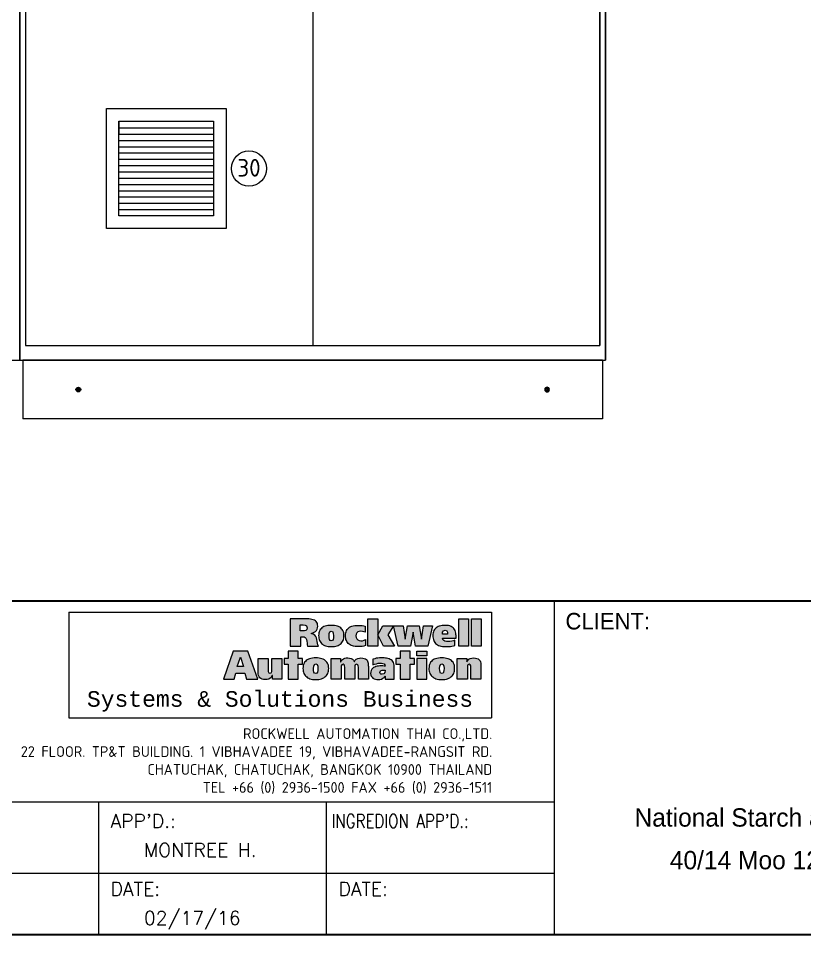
# Model space of a CAD drawing. Header units: inches. Extents: x 564911 to 603980, y 458630 to 507164.
# Drawn here: x 578906 to 580249, y 497172 to 498736 of the extents above; entities that cross this region are included whole.
import ezdxf
from ezdxf.enums import TextEntityAlignment as Align

# ---------------------------------------------------------------- set-up
doc = ezdxf.new("R2010")
doc.units = ezdxf.units.IN
doc.header["$MEASUREMENT"] = 0
for name, color, linetype in [('ASHADE', 7, 'Continuous'), ('GT_1', 9, 'Continuous'), ('HELPPOINT', 7, 'Continuous'), ('MEMBER', 7, 'Continuous'), ('RA_LOGO', 2, 'Continuous'), ('TITLE_BOX', 7, 'Continuous')]:
    doc.layers.add(name, color=color, linetype=linetype)
doc.styles.add('BOLD', font='monos.ttf')
doc.styles.add('HTX11', font='O8111901')
doc.styles.add('ISO3098B', font='ISO3098B.shx')
doc.styles.add('ROMANS', font='romans.shx', dxfattribs={"width": 0.85, "height": 25})
doc.styles.add('T1', font='browa.ttf', dxfattribs={"height": 1000})

# ---------------------------------------------------------------- blocks, each defined once
blk = doc.blocks.new('RA_LOGO1')
at = {"layer": 'RA_LOGO', "linetype": 'Continuous'}
h = blk.add_hatch(color=1, dxfattribs=at)
h.paths.add_polyline_path([(0.987, 0.539), (1.017, 0.539), (1.033, 0.538), (1.046, 0.533), (1.055, 0.521), (1.061, 0.505), (1.065, 0.484), (1.068, 0.461), (1.071, 0.439), (1.074, 0.42), (1.213, 0.42), (1.207, 0.439), (1.203, 0.46), (1.199, 0.482), (1.195, 0.504), (1.189, 0.526), (1.18, 0.545), (1.166, 0.562), (1.147, 0.575), (1.12, 0.583), (1.142, 0.59), (1.16, 0.598), (1.175, 0.609), (1.188, 0.621), (1.197, 0.637), (1.203, 0.655), (1.205, 0.677), (1.204, 0.694), (1.2, 0.709), (1.194, 0.723), (1.185, 0.734), (1.175, 0.744), (1.162, 0.752), (1.147, 0.759), (1.131, 0.763), (1.112, 0.767), (1.092, 0.769), (1.07, 0.77), (0.853, 0.77), (0.853, 0.42), (0.987, 0.42)])
h.paths.add_polyline_path([(0.981, 0.617), (0.981, 0.692), (1.018, 0.692), (1.044, 0.689), (1.063, 0.679), (1.071, 0.656), (1.066, 0.635), (1.054, 0.623), (1.036, 0.618), (1.016, 0.617)], flags=16)
h = blk.add_hatch(color=1, dxfattribs=at)
h.paths.add_polyline_path([(1.973, 0.769), (1.847, 0.769), (1.847, 0.42), (1.973, 0.42), (1.973, 0.566)])
h.paths.add_polyline_path([(1.974, 0.566), (2.045, 0.42), (2.187, 0.42), (2.101, 0.566), (2.173, 0.681), (2.036, 0.681)])
for color, points in [(1, [(3.007, 0.42), (3.13, 0.42), (3.13, 0.769), (3.007, 0.769)]), (1, [(3.292, 0.769), (3.169, 0.769), (3.169, 0.42), (3.292, 0.42)]), (1, [(1.697, 0.575), (1.705, 0.591), (1.718, 0.603), (1.735, 0.61), (1.756, 0.612), (1.778, 0.61), (1.796, 0.606), (1.813, 0.599), (1.813, 0.676), (1.793, 0.681), (1.771, 0.684), (1.748, 0.686), (1.721, 0.687), (1.699, 0.686), (1.679, 0.684), (1.66, 0.681), (1.643, 0.676), (1.627, 0.67), (1.613, 0.663), (1.601, 0.654), (1.59, 0.644), (1.581, 0.633), (1.573, 0.62), (1.567, 0.606), (1.563, 0.591), (1.561, 0.574), (1.56, 0.556), (1.56, 0.538), (1.563, 0.522), (1.566, 0.506), (1.572, 0.492), (1.578, 0.479), (1.586, 0.467), (1.596, 0.456), (1.607, 0.447), (1.619, 0.438), (1.632, 0.431), (1.648, 0.425), (1.664, 0.421), (1.682, 0.417), (1.701, 0.415), (1.721, 0.415), (1.748, 0.415), (1.772, 0.418), (1.794, 0.422), (1.815, 0.428), (1.815, 0.505), (1.797, 0.496), (1.778, 0.491), (1.756, 0.49), (1.735, 0.492), (1.718, 0.5), (1.705, 0.514), (1.697, 0.531), (1.694, 0.554)]), (1, [(2.233, 0.42), (2.391, 0.42), (2.423, 0.598), (2.424, 0.598), (2.455, 0.42), (2.612, 0.42), (2.671, 0.681), (2.556, 0.681), (2.533, 0.511), (2.532, 0.511), (2.503, 0.681), (2.351, 0.681), (2.324, 0.511), (2.323, 0.511), (2.298, 0.681), (2.174, 0.681)]), (252, [(0.956, 0.191), (1.011, 0.191), (1.011, 0.265), (0.956, 0.265), (0.956, 0.355), (0.828, 0.355), (0.828, 0.265), (0.774, 0.265), (0.774, 0.191), (0.828, 0.191), (0.828, 0), (0.956, 0)]), (252, [(2.257, 0), (2.386, 0), (2.386, 0.191), (2.441, 0.191), (2.441, 0.265), (2.386, 0.265), (2.386, 0.355), (2.257, 0.355), (2.257, 0.265), (2.203, 0.265), (2.203, 0.191), (2.257, 0.191)]), (252, [(0.745, 0.265), (0.617, 0.265), (0.617, 0.112), (0.617, 0.096), (0.611, 0.082), (0.594, 0.076), (0.579, 0.082), (0.573, 0.096), (0.572, 0.112), (0.572, 0.265), (0.444, 0.265), (0.444, 0.081), (0.445, 0.062), (0.449, 0.046), (0.455, 0.031), (0.465, 0.018), (0.478, 0.008), (0.494, 0.001), (0.513, -0.004), (0.537, -0.006), (0.558, -0.004), (0.579, 0.001), (0.597, 0.011), (0.612, 0.026), (0.625, 0.047), (0.625, 0), (0.745, 0)]), (252, [(1.505, 0.153), (1.505, 0.169), (1.511, 0.183), (1.528, 0.189), (1.543, 0.183), (1.549, 0.169), (1.55, 0.153), (1.55, 0), (1.678, 0), (1.678, 0.153), (1.679, 0.169), (1.685, 0.183), (1.701, 0.189), (1.717, 0.183), (1.723, 0.169), (1.724, 0.153), (1.724, 0), (1.852, 0), (1.852, 0.159), (1.851, 0.173), (1.851, 0.187), (1.85, 0.202), (1.847, 0.215), (1.843, 0.228), (1.836, 0.24), (1.827, 0.25), (1.816, 0.259), (1.8, 0.265), (1.781, 0.269), (1.758, 0.271), (1.738, 0.269), (1.717, 0.264), (1.698, 0.255), (1.682, 0.242), (1.672, 0.225), (1.663, 0.242), (1.649, 0.255), (1.631, 0.264), (1.61, 0.269), (1.589, 0.271), (1.57, 0.27), (1.551, 0.266), (1.535, 0.259), (1.52, 0.249), (1.508, 0.236), (1.497, 0.217), (1.497, 0.265), (1.377, 0.265), (1.377, 0), (1.505, 0)]), (252, [(3.117, 0.153), (3.117, 0.169), (3.123, 0.183), (3.14, 0.189), (3.155, 0.183), (3.161, 0.169), (3.162, 0.153), (3.162, 0), (3.29, 0), (3.29, 0.184), (3.289, 0.203), (3.285, 0.219), (3.279, 0.234), (3.269, 0.247), (3.256, 0.257), (3.24, 0.265), (3.221, 0.269), (3.197, 0.271), (3.176, 0.269), (3.155, 0.263), (3.137, 0.253), (3.122, 0.239), (3.109, 0.217), (3.109, 0.265), (2.989, 0.265), (2.989, 0), (3.117, 0)])]:
    blk.add_hatch(color=color, dxfattribs=at).paths.add_polyline_path(points)
h = blk.add_hatch(color=1, dxfattribs=at)
h.paths.add_polyline_path([(1.3, 0.676), (1.285, 0.67), (1.271, 0.663), (1.258, 0.654), (1.247, 0.644), (1.238, 0.633), (1.23, 0.62), (1.225, 0.606), (1.22, 0.591), (1.218, 0.574), (1.217, 0.556), (1.218, 0.538), (1.22, 0.522), (1.224, 0.506), (1.229, 0.492), (1.235, 0.479), (1.243, 0.467), (1.253, 0.456), (1.264, 0.447), (1.276, 0.438), (1.29, 0.431), (1.305, 0.425), (1.321, 0.421), (1.339, 0.417), (1.358, 0.415), (1.378, 0.415), (1.399, 0.415), (1.418, 0.417), (1.435, 0.421), (1.452, 0.425), (1.467, 0.431), (1.481, 0.438), (1.493, 0.447), (1.504, 0.456), (1.514, 0.467), (1.522, 0.479), (1.528, 0.492), (1.534, 0.506), (1.537, 0.522), (1.54, 0.538), (1.54, 0.556), (1.539, 0.574), (1.537, 0.591), (1.533, 0.606), (1.527, 0.62), (1.519, 0.633), (1.51, 0.644), (1.499, 0.654), (1.486, 0.663), (1.472, 0.67), (1.456, 0.676), (1.439, 0.681), (1.42, 0.684), (1.4, 0.686), (1.378, 0.687), (1.357, 0.686), (1.336, 0.684), (1.317, 0.681)])
h.paths.add_polyline_path([(1.36, 0.605), (1.378, 0.612), (1.396, 0.605), (1.404, 0.584), (1.406, 0.556), (1.405, 0.529), (1.401, 0.508), (1.393, 0.494), (1.378, 0.49), (1.364, 0.494), (1.356, 0.508), (1.352, 0.529), (1.351, 0.556), (1.353, 0.584)], flags=16)
h = blk.add_hatch(color=1, dxfattribs=at)
h.paths.add_polyline_path([(2.817, 0.415), (2.838, 0.415), (2.859, 0.415), (2.88, 0.416), (2.901, 0.418), (2.92, 0.421), (2.938, 0.425), (2.956, 0.43), (2.956, 0.497), (2.939, 0.49), (2.918, 0.485), (2.895, 0.482), (2.87, 0.481), (2.849, 0.482), (2.83, 0.485), (2.815, 0.493), (2.804, 0.504), (2.8, 0.521), (2.975, 0.521), (2.975, 0.536), (2.974, 0.555), (2.972, 0.572), (2.969, 0.589), (2.965, 0.605), (2.96, 0.619), (2.953, 0.632), (2.944, 0.645), (2.934, 0.655), (2.922, 0.665), (2.909, 0.673), (2.894, 0.679), (2.877, 0.683), (2.858, 0.686), (2.838, 0.687), (2.816, 0.686), (2.795, 0.684), (2.777, 0.681), (2.759, 0.676), (2.744, 0.67), (2.73, 0.663), (2.717, 0.654), (2.706, 0.644), (2.697, 0.633), (2.69, 0.62), (2.684, 0.606), (2.679, 0.591), (2.677, 0.574), (2.676, 0.556), (2.677, 0.538), (2.679, 0.522), (2.683, 0.507), (2.688, 0.492), (2.694, 0.479), (2.702, 0.467), (2.712, 0.456), (2.723, 0.447), (2.735, 0.438), (2.749, 0.431), (2.764, 0.425), (2.78, 0.421), (2.798, 0.417)])
h.paths.add_polyline_path([(2.799, 0.576), (2.801, 0.598), (2.811, 0.618), (2.834, 0.627), (2.855, 0.618), (2.864, 0.598), (2.865, 0.576)], flags=16)
h = blk.add_hatch(color=252, dxfattribs=at)
h.paths.add_polyline_path([(0.272, 0.077), (0.296, 0), (0.439, 0), (0.312, 0.355), (0.124, 0.355), (0, 0), (0.136, 0), (0.158, 0.077)])
h.paths.add_polyline_path([(0.255, 0.162), (0.177, 0.162), (0.216, 0.28)], flags=16)
h = blk.add_hatch(color=252, dxfattribs=at)
h.paths.add_polyline_path([(2.471, 0), (2.599, 0), (2.599, 0.264), (2.471, 0.264)])
h.paths.add_polyline_path([(2.599, 0.296), (2.599, 0.355), (2.471, 0.355), (2.471, 0.296)])
h = blk.add_hatch(color=252, dxfattribs=at)
h.paths.add_polyline_path([(1.14, -0.003), (1.159, -0.005), (1.18, -0.006), (1.201, -0.005), (1.22, -0.003), (1.238, 0), (1.255, 0.005), (1.27, 0.011), (1.284, 0.018), (1.297, 0.027), (1.308, 0.036), (1.317, 0.047), (1.326, 0.06), (1.333, 0.073), (1.338, 0.087), (1.342, 0.103), (1.344, 0.12), (1.345, 0.137), (1.344, 0.156), (1.341, 0.173), (1.337, 0.188), (1.331, 0.203), (1.323, 0.216), (1.313, 0.227), (1.302, 0.238), (1.29, 0.246), (1.275, 0.254), (1.259, 0.26), (1.242, 0.265), (1.223, 0.268), (1.202, 0.27), (1.18, 0.271), (1.158, 0.27), (1.137, 0.268), (1.118, 0.265), (1.101, 0.26), (1.085, 0.254), (1.071, 0.246), (1.058, 0.238), (1.047, 0.227), (1.038, 0.216), (1.03, 0.203), (1.024, 0.188), (1.02, 0.173), (1.017, 0.156), (1.016, 0.137), (1.017, 0.12), (1.019, 0.103), (1.023, 0.087), (1.028, 0.073), (1.035, 0.06), (1.043, 0.047), (1.053, 0.036), (1.064, 0.027), (1.076, 0.018), (1.09, 0.011), (1.105, 0.005), (1.122, 0)])
h.paths.add_polyline_path([(1.165, 0.075), (1.157, 0.089), (1.153, 0.111), (1.152, 0.137), (1.154, 0.166), (1.162, 0.187), (1.18, 0.195), (1.198, 0.187), (1.207, 0.166), (1.208, 0.137), (1.207, 0.111), (1.204, 0.089), (1.195, 0.075), (1.18, 0.07)], flags=16)
h = blk.add_hatch(color=252, dxfattribs=at)
h.paths.add_polyline_path([(1.883, 0.052), (1.889, 0.036), (1.899, 0.023), (1.911, 0.012), (1.926, 0.004), (1.942, -0.001), (1.96, -0.005), (1.978, -0.006), (1.999, -0.004), (2.019, 0.001), (2.037, 0.01), (2.052, 0.022), (2.065, 0.04), (2.065, 0), (2.184, 0), (2.184, 0.161), (2.183, 0.18), (2.179, 0.197), (2.173, 0.212), (2.165, 0.225), (2.155, 0.236), (2.144, 0.245), (2.131, 0.252), (2.117, 0.258), (2.102, 0.263), (2.086, 0.266), (2.07, 0.268), (2.054, 0.27), (2.038, 0.271), (2.022, 0.271), (1.995, 0.27), (1.973, 0.269), (1.953, 0.266), (1.933, 0.261), (1.911, 0.256), (1.911, 0.181), (1.932, 0.19), (1.954, 0.197), (1.977, 0.202), (2, 0.204), (2.019, 0.203), (2.037, 0.2), (2.053, 0.194), (2.063, 0.183), (2.067, 0.165), (2.053, 0.167), (2.036, 0.168), (2.018, 0.169), (2, 0.168), (1.983, 0.167), (1.965, 0.164), (1.948, 0.16), (1.933, 0.154), (1.918, 0.147), (1.906, 0.137), (1.896, 0.125), (1.888, 0.11), (1.883, 0.092), (1.881, 0.072)])
h.paths.add_polyline_path([(1.998, 0.086), (2.007, 0.106), (2.028, 0.115), (2.055, 0.116), (2.067, 0.116), (2.067, 0.108), (2.063, 0.086), (2.05, 0.068), (2.028, 0.061), (2.011, 0.064), (2.001, 0.072)], flags=16)
h = blk.add_hatch(color=252, dxfattribs=at)
h.paths.add_polyline_path([(2.751, -0.003), (2.77, -0.005), (2.791, -0.006), (2.811, -0.005), (2.831, -0.003), (2.849, 0), (2.865, 0.005), (2.881, 0.011), (2.895, 0.018), (2.907, 0.027), (2.918, 0.036), (2.928, 0.047), (2.936, 0.06), (2.943, 0.073), (2.948, 0.087), (2.952, 0.103), (2.955, 0.12), (2.955, 0.137), (2.954, 0.156), (2.952, 0.173), (2.947, 0.188), (2.941, 0.203), (2.934, 0.216), (2.924, 0.227), (2.913, 0.238), (2.9, 0.246), (2.886, 0.254), (2.87, 0.26), (2.852, 0.265), (2.833, 0.268), (2.813, 0.27), (2.791, 0.271), (2.769, 0.27), (2.748, 0.268), (2.729, 0.265), (2.711, 0.26), (2.695, 0.254), (2.681, 0.246), (2.669, 0.238), (2.658, 0.227), (2.648, 0.216), (2.64, 0.203), (2.634, 0.188), (2.63, 0.173), (2.628, 0.156), (2.627, 0.137), (2.627, 0.12), (2.63, 0.103), (2.633, 0.087), (2.639, 0.073), (2.645, 0.06), (2.654, 0.047), (2.663, 0.036), (2.674, 0.027), (2.687, 0.018), (2.701, 0.011), (2.716, 0.005), (2.733, 0)])
h.paths.add_polyline_path([(2.776, 0.075), (2.768, 0.089), (2.764, 0.111), (2.763, 0.137), (2.765, 0.166), (2.773, 0.187), (2.791, 0.195), (2.809, 0.187), (2.817, 0.166), (2.819, 0.137), (2.818, 0.111), (2.814, 0.089), (2.806, 0.075), (2.791, 0.07)], flags=16)
at = {"layer": 'RA_LOGO', "color": 1, "linetype": 'Continuous'}
for points in [[(1.147, 0.759), (1.131, 0.763), (1.112, 0.767), (1.092, 0.769), (1.07, 0.77), (0.853, 0.77), (0.853, 0.42), (0.987, 0.42), (0.987, 0.539), (1.017, 0.539), (1.033, 0.538), (1.046, 0.533), (1.055, 0.521), (1.061, 0.505), (1.065, 0.484), (1.068, 0.461), (1.071, 0.439), (1.074, 0.42), (1.213, 0.42), (1.207, 0.439), (1.203, 0.46), (1.199, 0.482), (1.195, 0.504), (1.189, 0.526), (1.18, 0.545), (1.166, 0.562), (1.147, 0.575), (1.121, 0.583), (1.121, 0.584), (1.142, 0.59), (1.16, 0.598), (1.175, 0.609), (1.188, 0.621), (1.197, 0.637), (1.203, 0.655), (1.205, 0.677), (1.204, 0.694), (1.2, 0.709), (1.194, 0.723), (1.185, 0.734), (1.175, 0.744), (1.162, 0.752)], [(1.973, 0.42), (1.847, 0.42), (1.847, 0.769), (1.973, 0.769), (1.973, 0.566), (1.974, 0.566), (1.973, 0.566)], [(3.007, 0.42), (3.007, 0.769), (3.13, 0.769), (3.13, 0.42)], [(3.169, 0.42), (3.169, 0.769), (3.292, 0.769), (3.292, 0.42)], [(1.016, 0.617), (0.981, 0.617), (0.981, 0.692), (1.018, 0.692), (1.044, 0.689), (1.063, 0.679), (1.071, 0.656), (1.066, 0.635), (1.054, 0.623), (1.036, 0.618)], [(1.456, 0.676), (1.439, 0.681), (1.42, 0.684), (1.4, 0.686), (1.378, 0.687), (1.357, 0.686), (1.336, 0.684), (1.317, 0.681), (1.3, 0.676), (1.285, 0.67), (1.271, 0.663), (1.258, 0.654), (1.247, 0.644), (1.238, 0.633), (1.23, 0.62), (1.225, 0.606), (1.22, 0.591), (1.218, 0.574), (1.217, 0.556), (1.217, 0.556), (1.218, 0.538), (1.22, 0.522), (1.224, 0.506), (1.229, 0.492), (1.235, 0.479), (1.243, 0.467), (1.253, 0.456), (1.264, 0.447), (1.276, 0.438), (1.29, 0.431), (1.305, 0.425), (1.321, 0.421), (1.339, 0.417), (1.358, 0.415), (1.378, 0.415), (1.399, 0.415), (1.418, 0.417), (1.435, 0.421), (1.452, 0.425), (1.467, 0.431), (1.481, 0.438), (1.493, 0.447), (1.504, 0.456), (1.514, 0.467), (1.522, 0.479), (1.528, 0.492), (1.534, 0.506), (1.537, 0.522), (1.54, 0.538), (1.54, 0.556), (1.539, 0.574), (1.537, 0.591), (1.533, 0.606), (1.527, 0.62), (1.519, 0.633), (1.51, 0.644), (1.499, 0.654), (1.486, 0.663), (1.472, 0.67)], [(1.351, 0.556), (1.353, 0.584), (1.36, 0.605), (1.378, 0.612), (1.396, 0.605), (1.404, 0.584), (1.406, 0.556), (1.405, 0.529), (1.401, 0.508), (1.393, 0.494), (1.378, 0.49), (1.364, 0.494), (1.356, 0.508), (1.352, 0.529)], [(1.679, 0.684), (1.699, 0.686), (1.721, 0.687), (1.748, 0.686), (1.771, 0.684), (1.793, 0.681), (1.813, 0.676), (1.813, 0.599), (1.796, 0.606), (1.778, 0.61), (1.756, 0.612), (1.735, 0.61), (1.718, 0.603), (1.705, 0.591), (1.697, 0.575), (1.694, 0.554), (1.697, 0.531), (1.705, 0.514), (1.718, 0.5), (1.735, 0.492), (1.756, 0.49), (1.778, 0.491), (1.797, 0.496), (1.815, 0.505), (1.815, 0.428), (1.794, 0.422), (1.772, 0.418), (1.748, 0.415), (1.721, 0.415), (1.701, 0.415), (1.682, 0.417), (1.664, 0.421), (1.648, 0.425), (1.632, 0.431), (1.619, 0.438), (1.607, 0.447), (1.596, 0.456), (1.586, 0.467), (1.578, 0.479), (1.572, 0.492), (1.566, 0.506), (1.563, 0.522), (1.56, 0.538), (1.56, 0.556), (1.561, 0.574), (1.563, 0.591), (1.567, 0.606), (1.573, 0.62), (1.581, 0.633), (1.59, 0.644), (1.601, 0.654), (1.613, 0.663), (1.627, 0.67), (1.643, 0.676), (1.66, 0.681)], [(2.045, 0.42), (1.974, 0.566), (2.036, 0.681), (2.173, 0.681), (2.101, 0.566), (2.187, 0.42)], [(2.455, 0.42), (2.424, 0.598), (2.423, 0.598), (2.391, 0.42), (2.233, 0.42), (2.174, 0.681), (2.298, 0.681), (2.323, 0.511), (2.324, 0.511), (2.351, 0.681), (2.503, 0.681), (2.532, 0.511), (2.533, 0.511), (2.556, 0.681), (2.671, 0.681), (2.612, 0.42)], [(2.817, 0.415), (2.838, 0.415), (2.859, 0.415), (2.88, 0.416), (2.901, 0.418), (2.92, 0.421), (2.938, 0.425), (2.956, 0.43), (2.956, 0.497), (2.939, 0.49), (2.918, 0.485), (2.895, 0.482), (2.87, 0.481), (2.849, 0.482), (2.83, 0.485), (2.815, 0.493), (2.804, 0.504), (2.8, 0.521), (2.975, 0.521), (2.975, 0.536), (2.974, 0.555), (2.972, 0.572), (2.969, 0.589), (2.965, 0.605), (2.96, 0.619), (2.953, 0.632), (2.944, 0.645), (2.934, 0.655), (2.922, 0.665), (2.909, 0.673), (2.894, 0.679), (2.877, 0.683), (2.858, 0.686), (2.838, 0.687), (2.816, 0.686), (2.795, 0.684), (2.777, 0.681), (2.759, 0.676), (2.744, 0.67), (2.73, 0.663), (2.717, 0.654), (2.706, 0.644), (2.697, 0.633), (2.69, 0.62), (2.684, 0.606), (2.679, 0.591), (2.677, 0.574), (2.676, 0.556), (2.676, 0.556), (2.677, 0.538), (2.679, 0.522), (2.683, 0.507), (2.688, 0.492), (2.694, 0.479), (2.702, 0.467), (2.712, 0.456), (2.723, 0.447), (2.735, 0.438), (2.749, 0.431), (2.764, 0.425), (2.78, 0.421), (2.798, 0.417)], [(2.865, 0.576), (2.799, 0.576), (2.801, 0.598), (2.811, 0.618), (2.834, 0.627), (2.855, 0.618), (2.864, 0.598)]]:
    blk.add_lwpolyline(points, close=True, dxfattribs=at)
at = {"layer": 'RA_LOGO', "color": 252, "linetype": 'Continuous'}
for points in [[(0.296, 0), (0.439, 0), (0.312, 0.355), (0.124, 0.355), (0, 0), (0.136, 0), (0.158, 0.077), (0.272, 0.077)], [(0.956, 0.191), (1.011, 0.191), (1.011, 0.265), (0.956, 0.265), (0.956, 0.355), (0.828, 0.355), (0.828, 0.265), (0.774, 0.265), (0.774, 0.191), (0.828, 0.191), (0.828, 0), (0.956, 0)], [(2.386, 0), (2.386, 0.191), (2.441, 0.191), (2.441, 0.265), (2.386, 0.265), (2.386, 0.355), (2.257, 0.355), (2.257, 0.265), (2.203, 0.265), (2.203, 0.191), (2.257, 0.191), (2.257, 0)], [(2.471, 0.296), (2.471, 0.355), (2.599, 0.355), (2.599, 0.296)], [(0.216, 0.279), (0.217, 0.279), (0.255, 0.162), (0.177, 0.162)], [(0.455, 0.031), (0.449, 0.046), (0.445, 0.062), (0.444, 0.081), (0.444, 0.265), (0.572, 0.265), (0.572, 0.112), (0.573, 0.096), (0.579, 0.082), (0.594, 0.076), (0.611, 0.082), (0.617, 0.096), (0.617, 0.112), (0.617, 0.265), (0.745, 0.265), (0.745, 0), (0.625, 0), (0.625, 0.045), (0.624, 0.045), (0.612, 0.026), (0.597, 0.011), (0.579, 0.001), (0.558, -0.004), (0.537, -0.006), (0.513, -0.004), (0.494, 0.001), (0.478, 0.008), (0.465, 0.018)], [(1.158, 0.27), (1.137, 0.268), (1.118, 0.265), (1.101, 0.26), (1.085, 0.254), (1.071, 0.246), (1.058, 0.238), (1.047, 0.227), (1.038, 0.216), (1.03, 0.203), (1.024, 0.188), (1.02, 0.173), (1.017, 0.156), (1.016, 0.137), (1.016, 0.137), (1.017, 0.12), (1.019, 0.103), (1.023, 0.087), (1.028, 0.073), (1.035, 0.06), (1.043, 0.047), (1.053, 0.036), (1.064, 0.027), (1.076, 0.018), (1.09, 0.011), (1.105, 0.005), (1.122, 0), (1.14, -0.003), (1.159, -0.005), (1.18, -0.006), (1.201, -0.005), (1.22, -0.003), (1.238, 0), (1.255, 0.005), (1.27, 0.011), (1.284, 0.018), (1.297, 0.027), (1.308, 0.036), (1.317, 0.047), (1.326, 0.06), (1.333, 0.073), (1.338, 0.087), (1.342, 0.103), (1.344, 0.12), (1.345, 0.137), (1.345, 0.137), (1.344, 0.156), (1.341, 0.173), (1.337, 0.188), (1.331, 0.203), (1.323, 0.216), (1.313, 0.227), (1.302, 0.238), (1.29, 0.246), (1.275, 0.254), (1.259, 0.26), (1.242, 0.265), (1.223, 0.268), (1.202, 0.27), (1.18, 0.271), (1.18, 0.271)], [(1.549, 0.169), (1.543, 0.183), (1.528, 0.189), (1.511, 0.183), (1.505, 0.169), (1.505, 0.153), (1.505, 0), (1.377, 0), (1.377, 0.265), (1.497, 0.265), (1.497, 0.219), (1.499, 0.219), (1.508, 0.236), (1.52, 0.249), (1.535, 0.259), (1.551, 0.266), (1.57, 0.27), (1.589, 0.271), (1.61, 0.269), (1.631, 0.264), (1.649, 0.255), (1.663, 0.242), (1.672, 0.226), (1.673, 0.226), (1.682, 0.242), (1.698, 0.255), (1.717, 0.264), (1.738, 0.269), (1.758, 0.271), (1.781, 0.269), (1.8, 0.265), (1.816, 0.259), (1.827, 0.25), (1.836, 0.24), (1.843, 0.228), (1.847, 0.215), (1.85, 0.202), (1.851, 0.187), (1.851, 0.173), (1.852, 0.159), (1.852, 0), (1.724, 0), (1.724, 0.153), (1.723, 0.169), (1.717, 0.183), (1.701, 0.189), (1.685, 0.183), (1.679, 0.169), (1.678, 0.153), (1.678, 0), (1.55, 0), (1.55, 0.153)], [(1.973, 0.269), (1.953, 0.266), (1.933, 0.261), (1.911, 0.256), (1.911, 0.181), (1.932, 0.19), (1.954, 0.197), (1.977, 0.202), (2, 0.204), (2.019, 0.203), (2.037, 0.2), (2.053, 0.194), (2.063, 0.183), (2.067, 0.165), (2.053, 0.167), (2.036, 0.168), (2.018, 0.169), (2, 0.168), (1.983, 0.167), (1.965, 0.164), (1.948, 0.16), (1.933, 0.154), (1.918, 0.147), (1.906, 0.137), (1.896, 0.125), (1.888, 0.11), (1.883, 0.092), (1.881, 0.072), (1.881, 0.072), (1.883, 0.052), (1.889, 0.036), (1.899, 0.023), (1.911, 0.012), (1.926, 0.004), (1.942, -0.001), (1.96, -0.005), (1.978, -0.006), (1.999, -0.004), (2.019, 0.001), (2.037, 0.01), (2.052, 0.022), (2.064, 0.038), (2.065, 0.038), (2.065, 0), (2.184, 0), (2.184, 0.161), (2.183, 0.18), (2.179, 0.197), (2.173, 0.212), (2.165, 0.225), (2.155, 0.236), (2.144, 0.245), (2.131, 0.252), (2.117, 0.258), (2.102, 0.263), (2.086, 0.266), (2.07, 0.268), (2.054, 0.27), (2.038, 0.271), (2.022, 0.271), (1.995, 0.27)], [(2.599, 0), (2.599, 0.264), (2.471, 0.264), (2.471, 0)], [(2.87, 0.26), (2.852, 0.265), (2.833, 0.268), (2.813, 0.27), (2.791, 0.271), (2.769, 0.27), (2.748, 0.268), (2.729, 0.265), (2.711, 0.26), (2.695, 0.254), (2.681, 0.246), (2.669, 0.238), (2.658, 0.227), (2.648, 0.216), (2.64, 0.203), (2.634, 0.188), (2.63, 0.173), (2.628, 0.156), (2.627, 0.137), (2.627, 0.137), (2.627, 0.12), (2.63, 0.103), (2.633, 0.087), (2.639, 0.073), (2.645, 0.06), (2.654, 0.047), (2.663, 0.036), (2.674, 0.027), (2.687, 0.018), (2.701, 0.011), (2.716, 0.005), (2.733, 0), (2.751, -0.003), (2.77, -0.005), (2.791, -0.006), (2.811, -0.005), (2.831, -0.003), (2.849, 0), (2.865, 0.005), (2.881, 0.011), (2.895, 0.018), (2.907, 0.027), (2.918, 0.036), (2.928, 0.047), (2.936, 0.06), (2.943, 0.073), (2.948, 0.087), (2.952, 0.103), (2.955, 0.12), (2.955, 0.137), (2.955, 0.137), (2.954, 0.156), (2.952, 0.173), (2.947, 0.188), (2.941, 0.203), (2.934, 0.216), (2.924, 0.227), (2.913, 0.238), (2.9, 0.246), (2.886, 0.254)], [(3.117, 0.169), (3.117, 0.153), (3.117, 0), (2.989, 0), (2.989, 0.265), (3.109, 0.265), (3.109, 0.219), (3.11, 0.219), (3.122, 0.239), (3.137, 0.253), (3.155, 0.263), (3.176, 0.269), (3.197, 0.271), (3.221, 0.269), (3.24, 0.265), (3.256, 0.257), (3.269, 0.247), (3.279, 0.234), (3.285, 0.219), (3.289, 0.203), (3.29, 0.184), (3.29, 0), (3.162, 0), (3.162, 0.153), (3.161, 0.169), (3.155, 0.183), (3.14, 0.189), (3.123, 0.183)], [(1.152, 0.137), (1.154, 0.166), (1.162, 0.187), (1.18, 0.195), (1.198, 0.187), (1.207, 0.166), (1.208, 0.137), (1.207, 0.111), (1.204, 0.089), (1.195, 0.075), (1.18, 0.07), (1.165, 0.075), (1.157, 0.089), (1.153, 0.111)], [(2.763, 0.137), (2.765, 0.166), (2.773, 0.187), (2.791, 0.195), (2.809, 0.187), (2.817, 0.166), (2.819, 0.137), (2.818, 0.111), (2.814, 0.089), (2.806, 0.075), (2.791, 0.07), (2.776, 0.075), (2.768, 0.089), (2.764, 0.111)], [(2.067, 0.108), (2.063, 0.086), (2.05, 0.068), (2.028, 0.061), (2.011, 0.064), (2.001, 0.072), (1.998, 0.086), (2.007, 0.106), (2.028, 0.115), (2.055, 0.116), (2.067, 0.116)]]:
    blk.add_lwpolyline(points, close=True, dxfattribs=at)
blk = doc.blocks.new('TPA')
at = {"color": 0}
for p, q in [((565225.5, 502262.62), (565225.5, 502158.97)), ((565225.5, 502262.62), (565640.07, 502262.62)), ((565640.07, 502262.62), (565640.07, 502158.97)), ((565225.5, 502158.97), (565640.07, 502158.97))]:
    blk.add_line(p, q, dxfattribs=at)
at = {"layer": 'GT_1', "color": 4, "flags": 128}
for points in [[(565702.07, 501946.36), (565702.07, 502273.81)], [(565702.07, 502076.27), (564807.73, 502076.27)], [(565254.9, 501946.36), (565254.9, 502076.27)], [(565478.49, 501946.36), (565478.49, 502076.27)], [(565702.07, 502006.44), (564807.73, 502006.44)]]:
    blk.add_lwpolyline(points, dxfattribs=at)
at = {"layer": 'HELPPOINT', "color": 4, "lineweight": 35}
blk.add_line((567131.02, 501946.36), (562706.81, 501946.36), dxfattribs=at)
blk.add_line((567131.02, 501946.36), (562706.81, 501946.36), dxfattribs=at)
at = {"layer": 'MEMBER', "color": 4, "lineweight": 35}
blk.add_line((562706.81, 502273.81), (567131.02, 502273.81), dxfattribs=at)
blk.add_line((562706.81, 502273.81), (567131.02, 502273.81), dxfattribs=at)
at = {"color": 0, "xscale": 76.7727272878401, "yscale": 76.77272728795651, "zscale": 76.772727288}
blk.add_blockref('RA_LOGO1', (565377.22, 502197.05), dxfattribs=at)
at = {"color": 0, "insert": (565243.33, 502185.27), "char_height": 15.3545, "width": 438.2716, "attachment_point": 1, "style": 'BOLD'}
blk.add_mtext('{\\W1.04;Systems & Solutions Business}', dxfattribs=at)
at = {"color": 4, "insert": (565640.94, 502148.86), "char_height": 10.55707, "width": 527.8536, "attachment_point": 3, "style": 'ISO3098B'}
blk.add_mtext('ROCKWELL AUTOMATION THAI CO.,LTD.\\P22 FLOOR. TP&T BUILDING. 1 VIBHAVADEE 19, VIBHAVADEE-RANGSIT RD. CHATUCHAK, CHATUCHAK, BANGKOK 10900 THAILAND\\PTEL +66 (0) 2936-1500 FAX +66 (0) 2936-1511', dxfattribs=at)
at = {"style": 'HTX11'}
for tag, p in [('A', (566704.26, 502037.07)), ('B', (567038.18, 501963.25))]:
    blk.add_attdef(tag, text='', height=16.84, dxfattribs=at).set_placement(p, align=Align.MIDDLE_CENTER)
at = {"layer": 'GT_1', "color": 4, "style": 'HTX11'}
blk.add_text('CLIENT:', height=16.194, dxfattribs=at).set_placement((565712.81, 502245.77))
at = {"layer": 'MEMBER', "color": 4, "ltscale": 0.8, "style": 'ROMANS'}
for s, p in [("APP'D.:", (565266.48, 502051.06)), ('MONTREE H.', (565299.24, 502022.73)), ('DATE:', (565266.48, 501984.52)), ('DATE:', (565490.06, 501984.52)), ('02/17/16', (565299.24, 501956.02))]:
    blk.add_text(s, height=13.495, dxfattribs=at).set_placement(p)
at = {"layer": 'MEMBER', "color": 4, "ltscale": 0.8, "style": 'ROMANS', "width": 0.8}
blk.add_text("INGREDION APP'D.:", height=13.4948, dxfattribs=at).set_placement((565483.25, 502051.06))
at = {"layer": 'TITLE_BOX', "color": 7, "linetype": 'ByBlock', "style": 'T1'}
for s, p in [('National Starch and Chemical (Thailand) Limited', (566298.27, 502052.33)), ('40/14 Moo 12, Bangna Trad Road Bangkaew', (566298.27, 502010.5))]:
    blk.add_text(s, height=18, dxfattribs=at).set_placement(p, align=Align.RIGHT)
blk = doc.blocks.new('M6')
for p, q in [((-3.1, -0.5), (-3.1, 0.5)), ((-2.6, 1), (-1.6, 1)), ((-1.1, 1.5), (-1.1, 2.5)), ((-0.6, 3), (0.4, 3)), ((-0.1, 0), (-0.1, 3)), ((0.9, 2.5), (0.9, 1.5)), ((1.4, 1), (2.4, 1)), ((2.9, 0.5), (2.9, -0.5)), ((-0.1, 0), (-3.1, 0)), ((-1.6, -1), (-2.6, -1)), ((-1.1, -2.5), (-1.1, -1.5)), ((0.4, -3), (-0.6, -3)), ((-0.1, -3), (-0.1, 0)), ((0.9, -1.5), (0.9, -2.5)), ((2.4, -1), (1.4, -1))]:
    blk.add_line(p, q)
blk.add_circle((-0.1, 0), 4)
for centre, radius, start, end in [((-2.6, 0.5), 0.5, 90, 180), ((-1.6, 1.5), 0.5, 270, 0), ((-0.6, 2.5), 0.5, 90, 180), ((0.4, 2.5), 0.5, 0, 90), ((0.8, 2.9), 0.1, 0, 90), ((1.4, 1.5), 0.5, 180, 270), ((2.4, 0.5), 0.5, 0, 90), ((-2.6, -0.5), 0.5, 180, 270), ((-1.6, -1.5), 0.5, 0, 90), ((-0.6, -2.5), 0.5, 180, 270), ((0.4, -2.5), 0.5, 270, 0), ((1.4, -1.5), 0.5, 90, 180), ((2.4, -0.5), 0.5, 270, 0)]:
    blk.add_arc(centre, radius, start, end)
blk = doc.blocks.new('FIL')
at = {"color": 7}
for p, q in [((59027.1, 43627.2), (59188.6, 43627.2)), ((59027.1, 43616.4), (59188.6, 43616.4)), ((59027.1, 43605.7), (59188.6, 43605.7)), ((59027.1, 43595), (59188.6, 43595)), ((59027.1, 43584.3), (59188.6, 43584.3)), ((59027.1, 43573.5), (59188.6, 43573.5)), ((59027.1, 43562.8), (59188.6, 43562.8)), ((59027.1, 43552.1), (59188.6, 43552.1)), ((59027.1, 43541.4), (59188.6, 43541.4)), ((59027.1, 43530.6), (59188.6, 43530.6)), ((59027.1, 43519.9), (59188.6, 43519.9)), ((59027.1, 43509.2), (59188.6, 43509.2)), ((59027.1, 43498.5), (59188.6, 43498.5)), ((59027.1, 43476.4), (59027.1, 43497.8)), ((59027.1, 43487.7), (59188.6, 43487.7))]:
    blk.add_line(p, q, dxfattribs=at)
for points in [[(59005.7, 43454.9), (59210.1, 43454.9), (59210.1, 43659.3), (59005.7, 43659.3)], [(59027.1, 43476.4), (59188.6, 43476.4), (59188.6, 43637.9), (59027.1, 43637.9)]]:
    blk.add_lwpolyline(points, close=True, dxfattribs=at)

msp = doc.modelspace()

# ---------------------------------------------------------------- linework, layer by layer
msp.add_line((579408.89613, 500152.63646), (579408.89613, 498177.63646))
at = {"color": 7}
for p, q in [((578913.89613, 498152.63646), (578913.89613, 498052.63646)), ((579903.89613, 498152.63646), (579903.89613, 498052.63646)), ((579903.89613, 498052.63646), (578913.89613, 498052.63646))]:
    msp.add_line(p, q, dxfattribs=at)
at = {"color": 3}
msp.add_circle((579300.18631, 498479.83646), 30, dxfattribs=at)
at = {"layer": 'ASHADE', "color": 7}
for p, q in [((578908.89613, 498152.63646), (578908.89613, 500152.63646)), ((578908.89613, 500152.63646), (578908.89613, 498152.63646)), ((578918.89613, 500152.63646), (578918.89613, 498177.63646)), ((579898.89613, 498177.63646), (579898.89613, 500152.63646)), ((579898.89613, 500152.63646), (579898.89613, 498177.63646)), ((579908.89613, 498152.63646), (579908.89613, 500152.63646)), ((579908.89613, 500152.63646), (579908.89613, 498152.63646)), ((577908.89613, 498152.63646), (578908.89613, 498152.63646)), ((578908.89613, 498152.63646), (579908.89613, 498152.63646))]:
    msp.add_line(p, q, dxfattribs=at)
at = {"layer": 'ASHADE', "color": 0}
for p, q in [((578918.89613, 498177.63646), (579898.89613, 498177.63646)), ((579903.89613, 498152.63646), (578913.89613, 498152.63646))]:
    msp.add_line(p, q, dxfattribs=at)

# ---------------------------------------------------------------- block references
at = {"xscale": 1.739999999990687, "yscale": 1.739999999990687, "zscale": 1.74}
msp.add_blockref('TPA', (-404499.81291, -376214.50134), dxfattribs=at)
at = {"color": 0, "xscale": -1, "rotation": 180}
msp.add_blockref('FIL', (520051.00864, 542036.97003), dxfattribs=at)
msp.add_blockref('M6', (579008.95116, 498102.6236))
at = {"xscale": -1}
msp.add_blockref('M6', (579808.8411, 498102.6236), dxfattribs=at)

# ---------------------------------------------------------------- texts
at = {"color": 3, "style": 'ISO3098B'}
msp.add_text('30', height=30, dxfattribs=at).set_placement((579300.18631, 498481.06729), align=Align.MIDDLE_CENTER)

doc.saveas('drawing.dxf')
